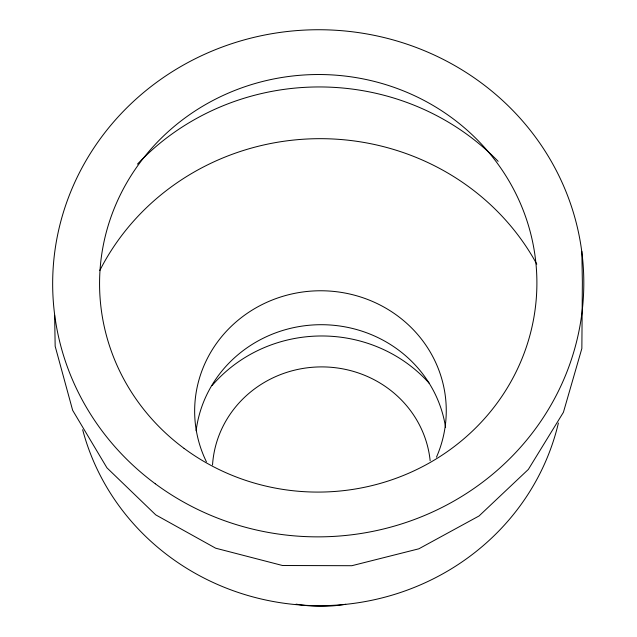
<?xml version="1.0" encoding="UTF-8"?>
<svg xmlns="http://www.w3.org/2000/svg" width="637" height="637" viewBox="0 0 637 637"><rect width="100%" height="100%" fill="white"/><g stroke="black" fill="none" stroke-linecap="round" stroke-linejoin="round"><path stroke-width="0.96" d="M581.836 251.312L582.369 282.271L581.86 348.479L563.419 412.298L528.352 469.413L479.056 515.962L418.867 548.799L351.847 565.712L282.533 565.513L215.64 548.186L155.739 514.871L106.952 467.845L72.65 410.316L55.164 346.249L54.631 315.291M212.535 464.962A109.174 104.237 -1 0 1 319.463 366.92A109.174 104.237 -1 0 1 430.158 460.734M558.402 423.016A244.576 233.508 -1 0 1 322.999 605.676A244.576 233.508 -1 0 1 82.659 429.72M99.818 270.454A244.576 233.508 -1 0 1 316.478 138.699A244.576 233.508 -1 0 1 536.784 264.148M137.457 164.139A244.576 233.508 -1 0 1 498.158 161.344M206.42 461.801A125.815 120.122 -1 0 1 318.03 290.791A125.815 120.122 -1 0 1 436.456 457.207M196.132 430.723A125.815 120.122 -1 0 1 319.599 324.711A125.815 120.122 -1 0 1 445.589 427.594M345.724 604.274A141.565 135.163 -1 0 1 296.133 604.155M212.153 385.473A141.565 135.163 -1 0 1 429.354 383.418M184.069 448.376A218.666 208.777 -1 0 0 534.849 311.461A218.666 208.777 -1 0 0 235.77 90.064A218.666 208.777 -1 0 0 184.069 448.376M155.285 483.778A265.581 253.566 -1 0 0 581.318 317.521A265.581 253.566 -1 0 0 218.093 48.603A265.581 253.566 -1 0 0 155.285 483.778"/></g></svg>
